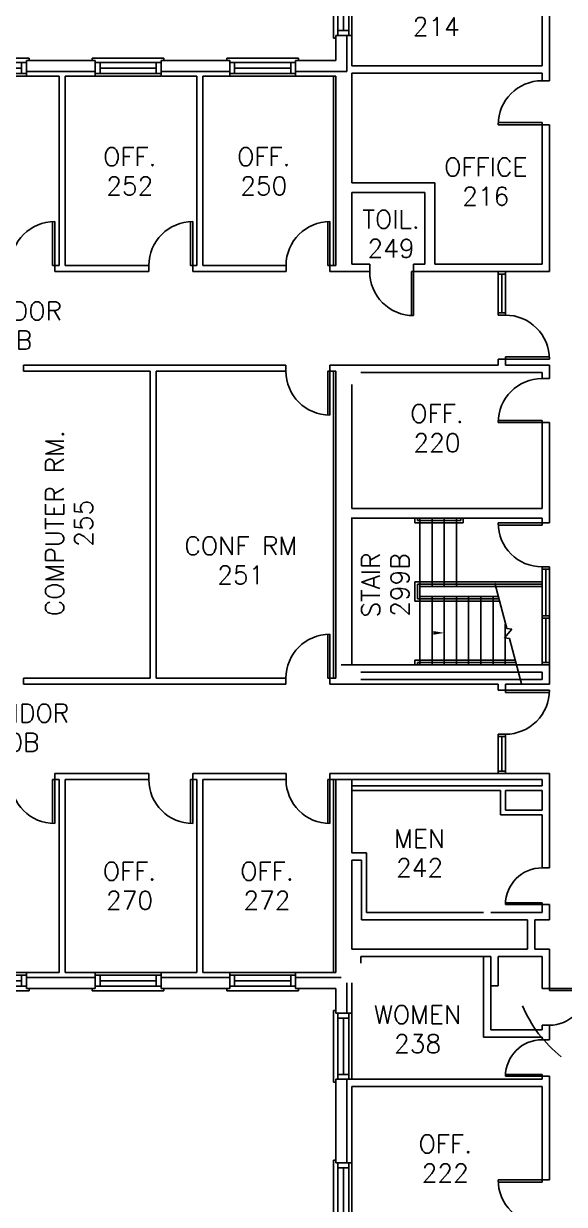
# Model space of a CAD drawing. Extents: x 481 to 2860, y 95 to 2621.
# Drawn here: x 1634 to 2077, y 801 to 1768 of the extents above; entities that cross this region are included whole.
import ezdxf
from ezdxf.enums import TextEntityAlignment as Align

# ---------------------------------------------------------------- set-up
doc = ezdxf.new("R2010")
doc.units = 0
doc.header["$LTSCALE"] = 40
doc.header["$MEASUREMENT"] = 0
doc.layers.get('0').update_dxf_attribs({"linetype": 'CONTINUOUS'})
for name, color, linetype in [('A-AREA-IDEN', 3, 'CONTINUOUS'), ('A-DOOR', 7, 'CONTINUOUS'), ('A-FLOR-STRS', 7, 'CONTINUOUS'), ('A-GLAZ', 5, 'CONTINUOUS'), ('A-STRS-RAIL', 7, 'CONTINUOUS'), ('A-WALL', 5, 'CONTINUOUS')]:
    doc.layers.add(name, color=color, linetype=linetype)
doc.styles.add('SIMPLEX', font='simplex', dxfattribs={"height": 23})

# ---------------------------------------------------------------- blocks, each defined once
blk = doc.blocks.new('Q')
at = {"layer": 'A-STRS-RAIL', "style": 'SIMPLEX'}
for tag, p in [('ROOM', (2.01, 4.02)), ('NUMBER', (2.01, -15.09))]:
    blk.add_attdef(tag, text='', height=12, dxfattribs=at).set_placement(p, align=Align.CENTER)
blk = doc.blocks.new('WDO')
at = {"layer": 'A-GLAZ'}
for p, q in [((2696.34, 464.42), (2694.39, 464.42)), ((2696.34, 405.77), (2696.34, 464.42)), ((2681.39, 408.09), (2681.39, 462.09)), ((2683.62, 408.09), (2683.62, 462.09)), ((2683.62, 458.09), (2692.62, 458.09)), ((2688.12, 412.09), (2688.12, 458.09)), ((2692.62, 408.09), (2692.62, 462.09)), ((2683.62, 412.09), (2692.62, 412.09)), ((2694.39, 405.77), (2696.34, 405.77))]:
    blk.add_line(p, q, dxfattribs=at)
at = {"layer": 'A-WALL'}
for p, q in [((2681.39, 462.09), (2694.39, 462.09)), ((2681.39, 408.09), (2694.39, 408.09))]:
    blk.add_line(p, q, dxfattribs=at)
blk = doc.blocks.new('AD03A', base_point=(6.133, 5.024))
for p, q in [((6.133, 6.024), (6.133, 5.024)), ((6.182, 5.024), (6.182, 6.022)), ((6.133, 5.024), (6.182, 5.024))]:
    blk.add_line(p, q)
blk.add_arc((6.133, 5.024), 1, 0, 90)
blk = doc.blocks.new('AD05A', base_point=(203.035, 424.492))
for p, q in [((203.035, 424.492), (203.084, 424.492)), ((203.035, 424.492), (203.035, 423.492)), ((203.084, 423.493), (203.084, 424.492))]:
    blk.add_line(p, q)
blk.add_arc((203.035, 424.492), 1, 270, 0)
blk = doc.blocks.new('AD081', base_point=(976.415, 314.205))
for p, q in [((976.353, 314.849), (976.314, 314.205)), ((976.353, 314.849), (976.477, 313.561)), ((975.415, 314.205), (976.314, 314.205)), ((976.477, 313.561), (976.516, 314.205)), ((976.516, 314.205), (977.415, 314.205))]:
    blk.add_line(p, q)

msp = doc.modelspace()

# ---------------------------------------------------------------- linework, layer by layer
at = {"layer": 'A-AREA-IDEN'}
msp.add_arc((2140.11, 1005.08), 106.17, 202.97624, 231.5169, dxfattribs=at)
at = {"layer": 'A-DOOR', "color": 7}
for p, q in [((2022.39, 1529.33), (2022.39, 1564.97)), ((2028.39, 1529.33), (2028.39, 1564.97)), ((2022.39, 1186.11), (2022.39, 1153.97)), ((2028.39, 1186.11), (2028.39, 1153.97))]:
    msp.add_line(p, q, dxfattribs=at)
at = {"layer": 'A-DOOR'}
for p, q in [((2022.39, 1562.97), (2028.39, 1562.97)), ((2025.39, 1531.33), (2025.39, 1562.97)), ((2028.39, 1531.33), (2022.39, 1531.33)), ((2028.39, 1529.33), (2022.39, 1529.33)), ((2058.39, 1323.15), (2058.39, 1242.97)), ((2058.39, 1323.15), (2064.39, 1323.15)), ((2058.39, 1321.15), (2064.39, 1321.15)), ((2061.39, 1321.15), (2061.39, 1283.06)), ((2064.39, 1323.15), (2064.39, 1242.97)), ((2058.39, 1283.06), (2064.39, 1283.06)), ((2058.39, 1281.06), (2064.39, 1281.06)), ((2061.39, 1281.06), (2061.39, 1244.95)), ((2058.39, 1244.95), (2064.39, 1244.95)), ((2028.39, 1186.11), (2022.39, 1186.11)), ((2028.39, 1184.11), (2022.39, 1184.11)), ((2025.39, 1184.11), (2025.39, 1155.97)), ((2022.39, 1155.97), (2028.39, 1155.97))]:
    msp.add_line(p, q, dxfattribs=at)
at = {"layer": 'A-FLOR-STRS'}
for p, q in [((1958.22, 1362.97), (1958.22, 1242.97)), ((1968.22, 1362.97), (1968.22, 1306.97)), ((1978.22, 1362.97), (1978.22, 1306.97)), ((1988.22, 1362.97), (1988.22, 1306.97)), ((1968.22, 1298.97), (1968.22, 1242.97)), ((1978.22, 1298.97), (1978.22, 1242.97)), ((1988.22, 1298.97), (1988.22, 1242.97)), ((1998.22, 1298.97), (1998.22, 1242.97)), ((2008.22, 1298.97), (2008.22, 1242.97)), ((2018.22, 1298.97), (2018.22, 1242.97)), ((2028.22, 1276.38), (2028.22, 1242.97))]:
    msp.add_line(p, q, dxfattribs=at)
msp.add_solid([(1969.28, 1270.59), (1969.28, 1267.59), (1978.28, 1269.09)], dxfattribs=at)
at = {"layer": 'A-STRS-RAIL'}
for p, q in [((1954.22, 1362.97), (1954.22, 1359.1)), ((1993.72, 1359.1), (1954.22, 1359.1)), ((1956.22, 1362.97), (1956.22, 1361.1)), ((1991.72, 1361.1), (1956.22, 1361.1)), ((1991.72, 1362.97), (1991.72, 1361.1)), ((1993.72, 1362.97), (1993.72, 1359.1)), ((2058.39, 1310.97), (1954.22, 1310.97)), ((1954.22, 1310.97), (1954.22, 1294.97)), ((2058.39, 1308.97), (1956.22, 1308.97)), ((1956.22, 1308.97), (1956.22, 1296.97)), ((2058.39, 1306.97), (1958.22, 1306.97)), ((2022.71, 1296.97), (1956.22, 1296.97)), ((2022.17, 1298.97), (1958.22, 1298.97)), ((2023.24, 1294.97), (1954.22, 1294.97)), ((2036.12, 1246.83), (1954.22, 1246.83)), ((1954.22, 1246.83), (1954.22, 1242.97)), ((2036.66, 1244.83), (1956.22, 1244.83)), ((1956.22, 1244.83), (1956.22, 1242.97))]:
    msp.add_line(p, q, dxfattribs=at)
at = {"layer": 'A-WALL'}
for p, q in [((2058.39, 1733.47), (2058.39, 1802.57)), ((2064.39, 1721.27), (2064.39, 1802.57)), ((1889.39, 1737.97), (1889.39, 1758.39)), ((1898.39, 1728.97), (1898.39, 1758.39)), ((1902.39, 1733.47), (1902.39, 1758.39)), ((1692.14, 1737.97), (1635.89, 1737.97)), ((1802.39, 1737.97), (1746.14, 1737.97)), ((1889.39, 1737.97), (1856.39, 1737.97)), ((1902.39, 1733.47), (2058.39, 1733.47)), ((1692.14, 1728.97), (1635.89, 1728.97)), ((1662.64, 1724.97), (1635.89, 1724.97)), ((1662.64, 1724.97), (1662.64, 1569.97)), ((1667.64, 1724.97), (1667.64, 1569.97)), ((1692.14, 1724.97), (1667.64, 1724.97)), ((1802.39, 1728.97), (1746.14, 1728.97)), ((1775.39, 1724.97), (1746.71, 1724.97)), ((1775.39, 1724.97), (1775.39, 1569.97)), ((1780.39, 1724.97), (1780.39, 1569.97)), ((1802.39, 1724.97), (1780.39, 1724.97)), ((1898.39, 1728.97), (1856.39, 1728.97)), ((1889.39, 1724.97), (1856.39, 1724.97)), ((1887.39, 1569.97), (1887.39, 1724.97)), ((1889.39, 1569.97), (1889.39, 1724.97)), ((1902.39, 1727.47), (2058.39, 1727.47)), ((1902.39, 1637.69), (1902.39, 1727.47)), ((2058.39, 1721.27), (2058.39, 1727.47)), ((2058.39, 1721.27), (2064.39, 1721.27)), ((2058.39, 1570.97), (2058.39, 1685.27)), ((2058.39, 1685.27), (2064.39, 1685.27)), ((2064.39, 1564.97), (2064.39, 1685.27)), ((1970.39, 1637.69), (1902.39, 1637.69)), ((1970.39, 1570.97), (1970.39, 1637.69)), ((1962.39, 1629.69), (1902.39, 1629.69)), ((1902.39, 1570.97), (1902.39, 1629.69)), ((1962.39, 1570.97), (1962.39, 1629.69)), ((1662.64, 1569.97), (1658.99, 1569.97)), ((1658.99, 1569.97), (1658.99, 1564.97)), ((1736.17, 1569.97), (1667.64, 1569.97)), ((1736.17, 1569.97), (1736.17, 1564.97)), ((1775.39, 1569.97), (1772.17, 1569.97)), ((1772.17, 1569.97), (1772.17, 1564.97)), ((1848.6, 1569.97), (1780.39, 1569.97)), ((1848.6, 1569.97), (1848.6, 1564.97)), ((1889.39, 1569.97), (1884.6, 1569.97)), ((1884.6, 1569.97), (1884.6, 1564.97)), ((1902.39, 1570.97), (1917.14, 1570.97)), ((1917.14, 1564.97), (1917.14, 1570.97)), ((1953.14, 1564.97), (1953.14, 1570.97)), ((1953.14, 1570.97), (1962.39, 1570.97)), ((1970.39, 1570.97), (2058.39, 1570.97)), ((1736.17, 1564.97), (1658.99, 1564.97)), ((1848.6, 1564.97), (1772.17, 1564.97)), ((1889.39, 1564.97), (1884.6, 1564.97)), ((1889.39, 1564.97), (1917.14, 1564.97)), ((1953.14, 1564.97), (2064.39, 1564.97)), ((2028.39, 1493.33), (2022.39, 1493.33)), ((2022.39, 1488.47), (2022.39, 1493.33)), ((2028.39, 1488.47), (2028.39, 1493.33)), ((1633.53, 1488.47), (1848.48, 1488.47)), ((1633.53, 1483.47), (1633.53, 1488.47)), ((1633.53, 1483.47), (1737.14, 1483.47)), ((1737.14, 1231.97), (1737.14, 1483.47)), ((1742.14, 1231.97), (1742.14, 1483.47)), ((1742.14, 1483.47), (1848.48, 1483.47)), ((1848.48, 1483.47), (1848.48, 1488.47)), ((1884.48, 1488.47), (2022.39, 1488.47)), ((1884.48, 1483.47), (1884.48, 1488.47)), ((1884.48, 1483.47), (1889.39, 1483.47)), ((1887.39, 1231.97), (1887.39, 1483.47)), ((1889.39, 1231.97), (1889.39, 1483.47)), ((1909.89, 1482.47), (2058.39, 1482.47)), ((2028.39, 1488.47), (2064.39, 1488.47)), ((2058.39, 1477.33), (2058.39, 1482.47)), ((2064.39, 1477.33), (2064.39, 1488.47)), ((1902.39, 1370.97), (1902.39, 1472.47)), ((2058.39, 1477.33), (2064.39, 1477.33)), ((2058.39, 1370.97), (2058.39, 1441.33)), ((2058.39, 1441.33), (2064.39, 1441.33)), ((2064.39, 1370.97), (2064.39, 1441.33)), ((1902.39, 1370.97), (2058.39, 1370.97)), ((2064.39, 1370.97), (2064.39, 1359.15)), ((1901.89, 1362.97), (2058.39, 1362.97)), ((1902.39, 1242.97), (1902.39, 1362.97)), ((2058.39, 1362.97), (2058.39, 1359.15)), ((2058.39, 1359.15), (2064.39, 1359.15)), ((1893.89, 1242.97), (2064.39, 1242.97)), ((2064.39, 1242.97), (2064.39, 1226.97)), ((1633.53, 1231.97), (1737.14, 1231.97)), ((1633.53, 1231.97), (1633.53, 1226.97)), ((1742.14, 1231.97), (1848.48, 1231.97)), ((1848.48, 1231.97), (1848.48, 1226.97)), ((1884.48, 1231.97), (1889.39, 1231.97)), ((1884.48, 1231.97), (1884.48, 1226.97)), ((1909.89, 1236.97), (2058.39, 1236.97)), ((1909.89, 1230.97), (2058.39, 1230.97)), ((2058.39, 1236.97), (2058.39, 1230.97)), ((1633.53, 1226.97), (1848.48, 1226.97)), ((1884.48, 1226.97), (2022.39, 1226.97)), ((2022.39, 1226.97), (2022.39, 1222.11)), ((2028.39, 1222.11), (2022.39, 1222.11)), ((2028.39, 1226.97), (2064.39, 1226.97)), ((2028.39, 1226.97), (2028.39, 1222.11)), ((1736.17, 1153.97), (1658.99, 1153.97)), ((1658.99, 1148.97), (1658.99, 1153.97)), ((1736.17, 1148.97), (1736.17, 1153.97)), ((1848.6, 1153.97), (1772.17, 1153.97)), ((1772.17, 1148.97), (1772.17, 1153.97)), ((1848.6, 1148.97), (1848.6, 1153.97)), ((2064.53, 1153.97), (1884.6, 1153.97)), ((1884.6, 1148.97), (1884.6, 1153.97)), ((2064.39, 1153.97), (2064.39, 1076.63)), ((1662.64, 1148.97), (1658.99, 1148.97)), ((1662.64, 990.97), (1662.64, 1148.97)), ((1736.17, 1148.97), (1667.64, 1148.97)), ((1667.64, 990.97), (1667.64, 1148.97)), ((1775.39, 1148.97), (1772.17, 1148.97)), ((1775.39, 990.97), (1775.39, 1148.97)), ((1780.39, 990.97), (1780.39, 1148.97)), ((1848.6, 1148.97), (1780.39, 1148.97)), ((2058.39, 1148.97), (1884.6, 1148.97)), ((1887.39, 990.97), (1887.39, 1148.97)), ((1889.39, 990.97), (1889.39, 1148.97)), ((1902.39, 1089.02), (1902.39, 1148.97)), ((2058.39, 1143.97), (1902.39, 1143.97)), ((2058.39, 1148.97), (2058.39, 1143.97)), ((2024.39, 1139.97), (1902.39, 1139.97)), ((2024.39, 1139.97), (2024.39, 1119.97)), ((2028.39, 1139.97), (2028.39, 1123.97)), ((2058.39, 1139.97), (2028.39, 1139.97)), ((2058.39, 1139.97), (2058.39, 1123.97)), ((2058.39, 1123.97), (2028.39, 1123.97)), ((2058.39, 1119.97), (2024.39, 1119.97)), ((2058.39, 1119.97), (2058.39, 1076.63)), ((1914.39, 1089.02), (1902.39, 1089.02)), ((1914.39, 1039.97), (1914.39, 1089.02)), ((1902.39, 1009.97), (1902.39, 1083.02)), ((1910.39, 1083.02), (1902.39, 1083.02)), ((1910.39, 1033.97), (1910.39, 1083.02)), ((2058.39, 1076.63), (2064.39, 1076.63)), ((2058.39, 1046.63), (2058.39, 1039.97)), ((2058.39, 1046.63), (2064.39, 1046.63)), ((2064.39, 1046.63), (2064.39, 1033.97)), ((2010.39, 1039.97), (1914.39, 1039.97)), ((2058.39, 1039.97), (2016.39, 1039.97)), ((2046.39, 1033.97), (1910.39, 1033.97)), ((2046.39, 1033.97), (2046.39, 1009.97)), ((2052.39, 1033.97), (2052.39, 1009.97)), ((2064.39, 1033.97), (2052.39, 1033.97)), ((2046.39, 1009.97), (1902.39, 1009.97)), ((2064.39, 1009.97), (2052.39, 1009.97)), ((2064.39, 1009.97), (2064.39, 977.76)), ((2016.39, 1003.97), (1909.89, 1003.97)), ((1909.89, 998.47), (1909.89, 1003.97)), ((2010.39, 937.97), (2010.39, 1003.97)), ((2016.39, 943.97), (2016.39, 1003.97)), ((2058.39, 1003.97), (2022.39, 1003.97)), ((2022.39, 979.97), (2022.39, 1003.97)), ((2058.39, 1003.97), (2058.39, 977.76)), ((1662.64, 990.97), (1635.89, 990.97)), ((1692.14, 986.97), (1635.89, 986.97)), ((1692.14, 990.97), (1667.64, 990.97)), ((1775.39, 990.97), (1746.14, 990.97)), ((1802.39, 986.97), (1746.14, 986.97)), ((1802.39, 990.97), (1780.39, 990.97)), ((1889.39, 990.97), (1856.39, 990.97)), ((1893.89, 986.97), (1856.39, 986.97)), ((1692.14, 977.97), (1635.89, 977.97)), ((1802.39, 977.97), (1746.14, 977.97)), ((1889.39, 977.97), (1856.39, 977.97)), ((1889.39, 977.97), (1889.39, 957.55)), ((1898.39, 982.47), (1898.39, 957.55)), ((1902.39, 982.47), (1902.39, 957.55)), ((2022.39, 979.97), (2016.39, 979.97)), ((2064.39, 977.76), (2058.39, 977.76)), ((2064.39, 947.76), (2058.39, 947.76)), ((2058.39, 947.76), (2058.39, 943.97)), ((2064.39, 947.76), (2064.39, 935.93)), ((2058.39, 943.97), (2016.39, 943.97)), ((2058.39, 937.97), (2010.39, 937.97)), ((2058.39, 937.97), (2058.39, 935.93)), ((2058.39, 935.93), (2064.39, 935.93)), ((1889.39, 903.55), (1889.39, 835.05)), ((1898.39, 903.55), (1898.39, 835.05)), ((1902.39, 903.55), (2058.39, 903.55)), ((2058.39, 905.93), (2058.39, 903.55)), ((2058.39, 905.93), (2064.39, 905.93)), ((2064.39, 905.93), (2064.39, 821.06)), ((1902.39, 897.55), (2058.39, 897.55)), ((1902.39, 897.55), (1902.39, 835.05)), ((2058.39, 897.55), (2058.39, 821.06)), ((2058.39, 821.06), (2064.39, 821.06))]:
    msp.add_line(p, q, dxfattribs=at)

# ---------------------------------------------------------------- block references
at = {"layer": 'A-AREA-IDEN', "xscale": 1.25, "yscale": 1.25, "zscale": 1.25}
for p, values in [((1969.16, 1776.98), {'ROOM': 'OFF.', 'NUMBER': '214'}), ((1718.03, 1646.46), {'ROOM': 'OFF.', 'NUMBER': '252'}), ((1827.84, 1646.52), {'ROOM': 'OFF.', 'NUMBER': '250'}), ((2009.67, 1638.03), {'ROOM': 'OFFICE', 'NUMBER': '216'}), ((1932.13, 1595.3), {'ROOM': 'TOIL.', 'NUMBER': '249'}), ((1612.08, 1520.22), {'ROOM': 'CORRIDOR', 'NUMBER': '200B'}), ((1969.74, 1436.16), {'ROOM': 'OFF.', 'NUMBER': '220'}), ((1809.02, 1327.87), {'ROOM': 'CONF RM', 'NUMBER': '251'}), ((1618.02, 1190.81), {'ROOM': 'CORRIDOR', 'NUMBER': '200B'}), ((1955.54, 1088.13), {'ROOM': 'MEN', 'NUMBER': '242'}), ((1717.81, 1061.41), {'ROOM': 'OFF.', 'NUMBER': '270'}), ((1830.4, 1061.41), {'ROOM': 'OFF.', 'NUMBER': '272'}), ((1953.89, 943.99), {'ROOM': 'WOMEN', 'NUMBER': '238'}), ((1976.55, 838.05), {'ROOM': 'OFF.', 'NUMBER': '222'})]:
    msp.add_blockref('Q', p, dxfattribs=at).add_auto_attribs(values)
at = {"layer": 'A-AREA-IDEN', "xscale": 1.25, "yscale": 1.25, "zscale": 1.25, "rotation": 90}
for p, values in [((1671.39, 1356.35), {'ROOM': 'COMPUTER RM.', 'NUMBER': '255'}), ((1930.53, 1305.81), {'ROOM': 'STAIR', 'NUMBER': '299B'})]:
    msp.add_blockref('Q', p, dxfattribs=at).add_auto_attribs(values)
at = {"layer": 'A-DOOR', "zscale": 0.01}
for name, p, xscale, yscale, rotation in [('AD03A', (2058.39, 1685.27), 36, 36, 90), ('AD03A', (1953.14, 1564.97), 36, 36, 180.0000000000004), ('AD05A', (2028.39, 1493.33), 36, 36, 90.00000000000037), ('AD03A', (1884.48, 1483.47), 36, 36, 180), ('AD03A', (2058.39, 1441.33), 36, 36, 90), ('AD03A', (2058.39, 1359.15), -36, 36, 90), ('AD05A', (2028.39, 1222.11), -36, 36, 89.99999999999964), ('AD03A', (1658.99, 1148.97), 36, 36, 180), ('AD03A', (1772.17, 1148.97), 36, 36, 180), ('AD03A', (1884.6, 1148.97), 36, 36, 180), ('AD03A', (2058.39, 1046.63), 30, 30, 90), ('AD03A', (2064.39, 977.76), 30, 30, 270), ('AD03A', (2058.39, 905.93), 30, 30, 90), ('AD05A', (2058.39, 821.06), 36, 36, 270)]:
    msp.add_blockref(name, p, dxfattribs=dict(at, xscale=xscale, yscale=yscale, rotation=rotation))
at = {"layer": 'A-DOOR', "xscale": -36, "yscale": 36, "zscale": 0.01}
for p in [(1658.99, 1569.97), (1772.17, 1569.97), (1884.6, 1569.97), (1884.48, 1231.97)]:
    msp.add_blockref('AD03A', p, dxfattribs=at)
at = {"layer": 'A-FLOR-STRS', "xscale": 42.59253095904182, "yscale": 5.975410580585276, "zscale": 42.59253095904182, "rotation": 104.9339852203637}
msp.add_blockref('AD081', (2030.53, 1268.61), dxfattribs=at)
at = {"layer": 'A-GLAZ'}
for p, rotation in [((4583.78, 2220.48), 180), ((1173.8, 3672.36), 270.0000000000016), ((1284.05, 3672.36), 270.0000000000016), ((1394.3, 3672.36), 270.0000000000016)]:
    msp.add_blockref('WDO', p, dxfattribs=dict(at, rotation=rotation))
at = {"layer": 'A-GLAZ', "xscale": -1, "rotation": 269.9999999999984}
for p in [(1173.8, -956.43), (1284.05, -956.43), (1394.3, -956.43)]:
    msp.add_blockref('WDO', p, dxfattribs=at)
at = {"layer": 'A-GLAZ', "xscale": -1}
for p in [(4583.78, 495.45), (4583.78, 372.95)]:
    msp.add_blockref('WDO', p, dxfattribs=at)

doc.saveas('drawing.dxf')
